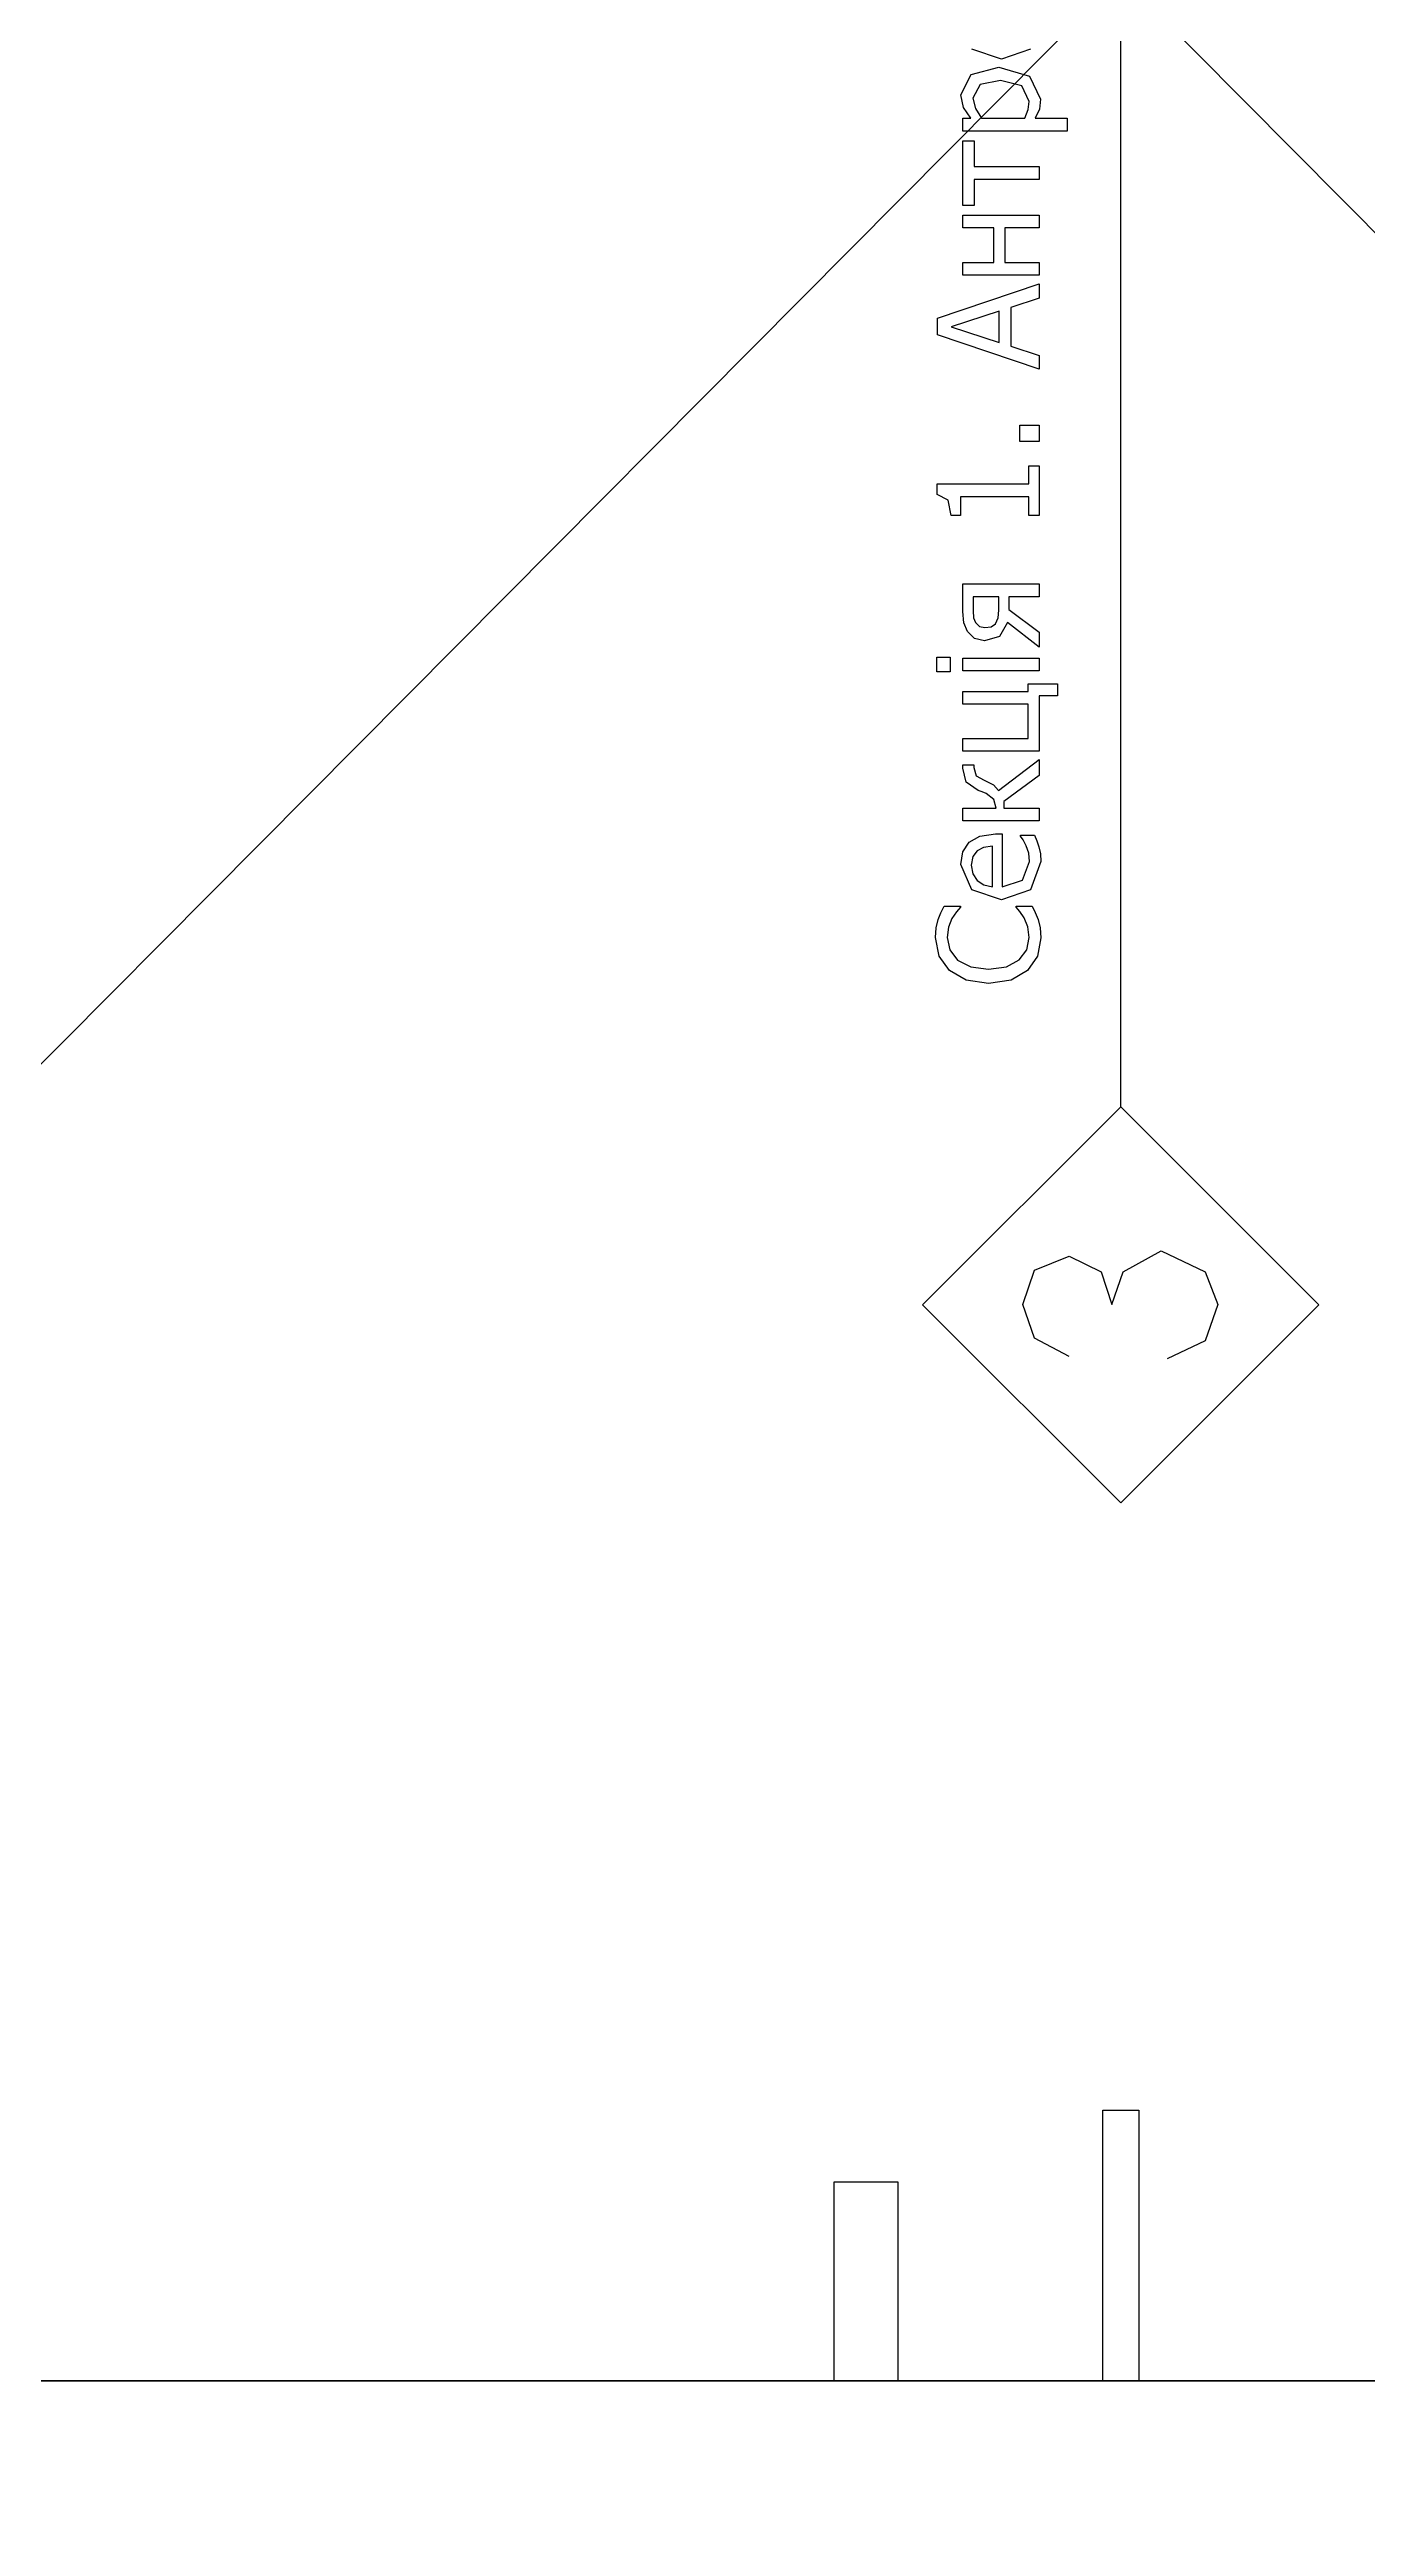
# Model space of a CAD drawing. Header units: millimetres. Extents: x -3650 to 26, y -486 to 1271.
# Drawn here: x -1044.6 to -879.1, y -18.3 to 292.8 of the extents above; entities that cross this region are included whole.
import ezdxf

# ---------------------------------------------------------------- set-up
doc = ezdxf.new("R2010")
doc.units = ezdxf.units.MM
doc.header["$LTSCALE"] = 25.4
doc.layers.get('0').update_dxf_attribs({"true_color": 0xffffff})
for name, color, linetype, true_color in [('ABF_cuttingLines', 190, 'Continuous', 0x9900ff), ('ABF_Label', 252, 'Continuous', 0x777799), ('DSIDE-4.5', 190, 'Continuous', 0x9900ff), ('DSIDE-8', 22, 'Continuous', 0xcc4400)]:
    doc.layers.add(name, color=color, linetype=linetype, true_color=true_color)

# ---------------------------------------------------------------- blocks, each defined once
blk = doc.blocks.new('Group12#1')
at = {"layer": 'DSIDE-4.5', "color": 0}
blk.add_circle((-9, 0), 2.25, dxfattribs=at)
at = {"layer": 'DSIDE-8', "color": 0}
blk.add_circle((-9, -32), 4, dxfattribs=at)
blk = doc.blocks.new('Group13#1')
at = {"layer": 'DSIDE-4.5', "color": 0}
blk.add_polyline3d([(0, -2.25, 0), (0, -2.25, 34), (0, 2.25, 34), (0, 2.25, 0), (0, -2.25, 0)], close=True, dxfattribs=at)
at = {"layer": 'DSIDE-8', "color": 0}
blk.add_polyline3d([(0, -36, 0), (0, -36, 25), (0, -28, 25), (0, -28, 0), (0, -36, 0)], close=True, dxfattribs=at)
blk = doc.blocks.new('Group65#1')
at = {"layer": 'ABF_Label', "color": 0}
for p, q in [((-127.42, 21.95), (-125.57, 23.28)), ((-125.57, 23.28), (-123.18, 23.74)), ((-123.19, 22.26), (-124.77, 21.92)), ((-121.84, 22.09), (-123.19, 22.26)), ((-123.18, 23.74), (-121.95, 23.65)), ((-121.95, 23.65), (-120.88, 23.4)), ((-120.88, 23.4), (-120.02, 23.07)), ((-120.02, 23.07), (-119.15, 22.64)), ((-119.15, 22.64), (-119.15, 20.55)), ((-89.11, 21.89), (-89.11, 23.6)), ((-89.11, 23.6), (-87.23, 23.6)), ((-87.23, 23.6), (-87.23, 21.89)), ((-67.09, 22.11), (-66.38, 23.55)), ((-66.38, 23.55), (-65.02, 23.55)), ((-65.02, 23.55), (-65.02, 11.8)), ((-50.31, 10.47), (-45.91, 23.51)), ((-45.91, 23.51), (-43.77, 23.51)), ((-43.77, 23.51), (-39.37, 10.47)), ((-129.05, 16.97), (-128.63, 19.83)), ((-128.63, 19.83), (-127.42, 21.95)), ((-126.93, 19.24), (-127.24, 16.97)), ((-126.08, 20.92), (-126.93, 19.24)), ((-124.77, 21.92), (-126.08, 20.92)), ((-120.75, 21.64), (-121.84, 22.09)), ((-119.87, 21.06), (-120.75, 21.64)), ((-119.29, 20.55), (-119.87, 21.06)), ((-119.15, 20.55), (-119.29, 20.55)), ((-118.33, 15.3), (-117.08, 19.11)), ((-117.08, 19.11), (-113.81, 20.52)), ((-113.9, 19.16), (-115.02, 18.97)), ((-112.78, 18.97), (-113.9, 19.16)), ((-113.81, 20.52), (-112.19, 20.26)), ((-112.19, 20.26), (-110.97, 19.44)), ((-110.97, 19.44), (-110.16, 18.06)), ((-108.22, 10.47), (-108.22, 20.25)), ((-108.22, 20.25), (-106.57, 20.25)), ((-106.57, 20.25), (-106.57, 15.99)), ((-104.31, 18.28), (-103.24, 19.8)), ((-103.24, 19.8), (-101.46, 20.25)), ((-101.46, 20.25), (-101.02, 20.25)), ((-101.02, 20.25), (-101.02, 18.83)), ((-99.28, 10.47), (-99.28, 20.25)), ((-99.28, 20.25), (-97.64, 20.25)), ((-97.64, 20.25), (-97.64, 11.89)), ((-93.27, 11.89), (-93.27, 20.25)), ((-93.27, 20.25), (-91.62, 20.25)), ((-91.62, 20.25), (-91.62, 11.89)), ((-87.23, 21.89), (-89.11, 21.89)), ((-88.99, 10.47), (-88.99, 20.25)), ((-88.99, 20.25), (-87.35, 20.25)), ((-87.35, 20.25), (-87.35, 10.47)), ((-84.82, 18.74), (-83.96, 19.66)), ((-83.96, 19.66), (-82.85, 20.11)), ((-82.85, 20.11), (-81.36, 20.25)), ((-81.36, 20.25), (-77.84, 20.25)), ((-77.84, 20.25), (-77.84, 10.47)), ((-69.07, 21.73), (-67.09, 22.11)), ((-69.07, 20.54), (-69.07, 21.73)), ((-66.7, 20.54), (-69.07, 20.54)), ((-66.7, 11.8), (-66.7, 20.54)), ((-44.88, 21.74), (-46.89, 15.59)), ((-42.87, 15.59), (-44.88, 21.74)), ((-38.27, 10.47), (-38.27, 20.25)), ((-38.27, 20.25), (-36.62, 20.25)), ((-36.62, 20.25), (-36.62, 16.29)), ((-32.19, 16.29), (-32.19, 20.25)), ((-32.19, 20.25), (-30.55, 20.25)), ((-30.55, 20.25), (-30.55, 10.47)), ((-29.33, 18.8), (-29.33, 20.25)), ((-29.33, 20.25), (-21.03, 20.25)), ((-21.03, 20.25), (-21.03, 18.8)), ((-19.8, 6.86), (-19.8, 20.25)), ((-19.8, 20.25), (-18.15, 20.25)), ((-18.15, 20.25), (-18.15, 19.23)), ((-18.15, 19.23), (-16.79, 20.15)), ((-16.79, 20.15), (-15.16, 20.52)), ((-15.16, 20.52), (-12.53, 19.19)), ((-12.53, 19.19), (-11.59, 15.62)), ((-10.56, 15.3), (-9.31, 19.11)), ((-128.62, 14.06), (-129.05, 16.97)), ((-127.24, 16.97), (-126.92, 14.67)), ((-116.42, 17.54), (-116.66, 16.45)), ((-116.66, 16.45), (-111.48, 16.45)), ((-115.85, 18.39), (-116.42, 17.54)), ((-115.02, 18.97), (-115.85, 18.39)), ((-112.04, 18.41), (-112.78, 18.97)), ((-111.64, 17.6), (-112.04, 18.41)), ((-111.48, 16.45), (-111.64, 17.6)), ((-110.16, 18.06), (-109.88, 16.08)), ((-109.88, 16.08), (-109.88, 15.19)), ((-106.57, 15.99), (-105.48, 16.26)), ((-105.48, 16.26), (-104.71, 17.26)), ((-104.71, 17.26), (-104.5, 17.77)), ((-104.5, 17.77), (-104.31, 18.28)), ((-103.59, 16.32), (-104.33, 15.67)), ((-103.01, 17.51), (-103.59, 16.32)), ((-102.43, 18.55), (-103.01, 17.51)), ((-101.39, 18.83), (-102.43, 18.55)), ((-101.02, 18.83), (-101.39, 18.83)), ((-85.14, 17.46), (-84.82, 18.74)), ((-84.57, 15.56), (-85.14, 17.46)), ((-83.29, 18.12), (-83.45, 17.41)), ((-83.45, 17.41), (-83.34, 16.63)), ((-83.34, 16.63), (-82.94, 16.07)), ((-82.81, 18.64), (-83.29, 18.12)), ((-82.94, 16.07), (-82.19, 15.73)), ((-82.17, 18.87), (-82.81, 18.64)), ((-81.28, 18.94), (-82.17, 18.87)), ((-79.49, 18.94), (-81.28, 18.94)), ((-79.49, 15.64), (-79.49, 18.94)), ((-36.62, 16.29), (-32.19, 16.29)), ((-26, 18.8), (-29.33, 18.8)), ((-26, 10.47), (-26, 18.8)), ((-21.03, 18.8), (-24.35, 18.8)), ((-24.35, 18.8), (-24.35, 10.47)), ((-16.91, 18.64), (-18.15, 17.84)), ((-18.15, 17.84), (-18.15, 12.3)), ((-15.56, 18.95), (-16.91, 18.64)), ((-13.83, 18.03), (-15.56, 18.95)), ((-13.29, 15.43), (-13.83, 18.03)), ((-127.41, 11.94), (-128.62, 14.06)), ((-126.92, 14.67), (-126.03, 13.03)), ((-126.03, 13.03), (-124.75, 12.06)), ((-120.66, 12.38), (-119.83, 12.93)), ((-119.83, 12.93), (-119.28, 13.42)), ((-119.28, 13.42), (-119.15, 13.42)), ((-119.15, 13.42), (-119.15, 11.35)), ((-117.04, 11.56), (-118.33, 15.3)), ((-109.88, 15.19), (-116.66, 15.19)), ((-116.66, 15.19), (-115.8, 12.58)), ((-110.67, 12.5), (-110.16, 12.86)), ((-110.16, 12.86), (-110.07, 12.86)), ((-110.07, 12.86), (-110.07, 11.06)), ((-105.75, 14.98), (-106.57, 14.98)), ((-106.57, 14.98), (-106.57, 10.47)), ((-102.39, 10.47), (-105.75, 14.98)), ((-104.33, 15.67), (-100.34, 10.47)), ((-85.94, 10.47), (-82.79, 14.5)), ((-82.79, 14.5), (-84.57, 15.56)), ((-81.12, 14.35), (-84.02, 10.47)), ((-82.19, 15.73), (-81.22, 15.64)), ((-81.22, 15.64), (-79.49, 15.64)), ((-79.49, 14.35), (-81.12, 14.35)), ((-79.49, 10.47), (-79.49, 14.35)), ((-59.59, 10.47), (-59.59, 12.96)), ((-59.59, 12.96), (-57.5, 12.96)), ((-57.5, 12.96), (-57.5, 10.47)), ((-47.37, 14.11), (-48.55, 10.47)), ((-42.39, 14.11), (-47.37, 14.11)), ((-46.89, 15.59), (-42.87, 15.59)), ((-41.2, 10.47), (-42.39, 14.11)), ((-32.19, 14.87), (-36.62, 14.87)), ((-36.62, 14.87), (-36.62, 10.47)), ((-32.19, 10.47), (-32.19, 14.87)), ((-14, 12.69), (-13.29, 15.43)), ((-11.59, 15.62), (-12.76, 11.72)), ((-9.27, 11.56), (-10.56, 15.3)), ((-176.87, 6.63), (-174.54, 11.07)), ((-174.54, 11.07), (-170.23, 12.57)), ((-170.23, 12.57), (-165.83, 11.07)), ((-165.83, 11.07), (-164.03, 6.63)), ((-125.55, 10.66), (-127.41, 11.94)), ((-123.2, 10.23), (-125.55, 10.66)), ((-124.75, 12.06), (-123.19, 11.73)), ((-121.94, 10.33), (-123.2, 10.23)), ((-123.19, 11.73), (-121.8, 11.91)), ((-120.88, 10.61), (-121.94, 10.33)), ((-121.8, 11.91), (-120.66, 12.38)), ((-119.96, 10.97), (-120.88, 10.61)), ((-119.15, 11.35), (-119.96, 10.97)), ((-113.41, 10.24), (-117.04, 11.56)), ((-115.8, 12.58), (-113.43, 11.68)), ((-113.43, 11.68), (-112.36, 11.8)), ((-112.43, 10.31), (-113.41, 10.24)), ((-111.55, 10.51), (-112.43, 10.31)), ((-112.36, 11.8), (-111.42, 12.11)), ((-110.78, 10.78), (-111.55, 10.51)), ((-111.42, 12.11), (-110.67, 12.5)), ((-110.07, 11.06), (-110.78, 10.78)), ((-106.57, 10.47), (-108.22, 10.47)), ((-100.34, 10.47), (-102.39, 10.47)), ((-92.18, 10.47), (-99.28, 10.47)), ((-97.64, 11.89), (-93.27, 11.89)), ((-92.18, 8.12), (-92.18, 10.47)), ((-91.62, 11.89), (-90.65, 11.89)), ((-90.65, 11.89), (-90.65, 8.12)), ((-87.35, 10.47), (-88.99, 10.47)), ((-84.02, 10.47), (-85.94, 10.47)), ((-77.84, 10.47), (-79.49, 10.47)), ((-69.07, 10.47), (-69.07, 11.8)), ((-69.07, 11.8), (-66.7, 11.8)), ((-62.71, 10.47), (-69.07, 10.47)), ((-65.02, 11.8), (-62.71, 11.8)), ((-62.71, 11.8), (-62.71, 10.47)), ((-57.5, 10.47), (-59.59, 10.47)), ((-48.55, 10.47), (-50.31, 10.47)), ((-39.37, 10.47), (-41.2, 10.47)), ((-36.62, 10.47), (-38.27, 10.47)), ((-30.55, 10.47), (-32.19, 10.47)), ((-24.35, 10.47), (-26, 10.47)), ((-18.15, 12.3), (-17.04, 11.87)), ((-17, 10.44), (-18.15, 10.96)), ((-18.15, 10.96), (-18.15, 6.86)), ((-17.04, 11.87), (-15.99, 11.75)), ((-15.72, 10.27), (-17, 10.44)), ((-15.99, 11.75), (-14, 12.69)), ((-12.76, 11.72), (-15.72, 10.27)), ((-164.03, 6.63), (-166.05, 2.5)), ((-90.65, 8.12), (-92.18, 8.12)), ((-18.15, 6.86), (-19.8, 6.86)), ((-166.05, 2.5), (-170.23, 1.14)), ((-170.23, 1.14), (-166.05, -0.32)), ((-144.86, 0), (177.88, 0)), ((-166.05, -0.32), (-163.32, -5.16)), ((-174.88, -10.8), (-177.2, -5.93)), ((-163.32, -5.16), (-166.05, -10.8)), ((-170.23, -12.45), (-174.88, -10.8)), ((-166.05, -10.8), (-170.23, -12.45))]:
    blk.add_line(p, q, dxfattribs=at)
blk.add_polyline3d([(-144.86, 0, 0), (-170.26, -25.4, 0), (-195.66, 0, 0), (-170.26, 25.4, 0), (-144.86, 0, 0)], close=True, dxfattribs=at)
blk = doc.blocks.new('Group101#1')
at = {"layer": 'ABF_cuttingLines', "color": 0}
blk.add_polyline3d([(600, 622, 0), (0, 622, 0), (0, 18, 0), (600, 18, 0), (600, 622, 0)], close=True, dxfattribs=at)
blk = doc.blocks.new('______ 1. ___#14')
at = {"layer": 'ABF_cuttingLines', "color": 0}
for p, q in [((600, 18, 18), (0, 18, 18)), ((600, 18), (0, 18)), ((600, 18, 18), (0, 18, 18)), ((600, 18), (0, 18))]:
    blk.add_line(p, q, dxfattribs=at)
at = {"color": 0, "extrusion": (0, 1, -1.19522e-15)}
ref = blk.add_blockref('Group12#1', (-300, 18, 18), dxfattribs=dict(at, rotation=90))
ref.add_attrib('Skp_GroupInstanceName', '_ABF_sideDrill', (0, 0), dxfattribs={"height": 1})
ref = blk.add_blockref('Group13#1', (-300, 18, 18), dxfattribs=dict(at, rotation=90))
ref.add_attrib('Skp_GroupInstanceName', '_ABF_sideDrillDepth', (0, 0), dxfattribs={"height": 1})
at = {"layer": 'ABF_cuttingLines', "color": 0}
blk.add_blockref('Group101#1', (0, 0, 18), dxfattribs=at)
at = {"layer": 'ABF_Label', "color": 0, "xscale": 0.979918693552369, "yscale": 0.979918693552369, "rotation": 90}
blk.add_blockref('Group65#1', (300, 320, 18), dxfattribs=at)
at = {"color": 7, "true_color": 0xffffff}
mesh = blk.add_polyface(dxfattribs=at)
corners = [(600, 18, 18), (0, 622, 18), (0, 18, 18), (600, 622, 18)]
mesh.append_faces([[corners[k] for k in face] for face in [(0, 1, 2), (1, 0, 3)]], dxfattribs={"vtx0": -1, "color": 7})
at = {"color": 0}
mesh = blk.add_polyface(dxfattribs=at)
corners = [(600, 622), (0, 18), (0, 622), (600, 18)]
mesh.append_faces([[corners[k] for k in face] for face in [(0, 1, 2), (1, 0, 3)]], dxfattribs={"vtx0": -1, "color": 0})
mesh = blk.add_polyface(dxfattribs=at)
corners = [(600, 18, 18), (0, 18), (600, 18), (0, 18, 18)]
mesh.append_faces([[corners[k] for k in face] for face in [(0, 1, 2), (1, 0, 3)]], dxfattribs={"vtx0": -1, "color": 0})
blk = doc.blocks.new('_._KRONOSPAN_7045_SU____18__THICKNESS_18')
at = {"color": 0}
blk.add_blockref('______ 1. ___#14', (-1210, -18), dxfattribs=at)

msp = doc.modelspace()

# ---------------------------------------------------------------- block references
at = {"color": 0}
msp.add_blockref('_._KRONOSPAN_7045_SU____18__THICKNESS_18', (0, 0), dxfattribs=at)

doc.saveas('drawing.dxf')
